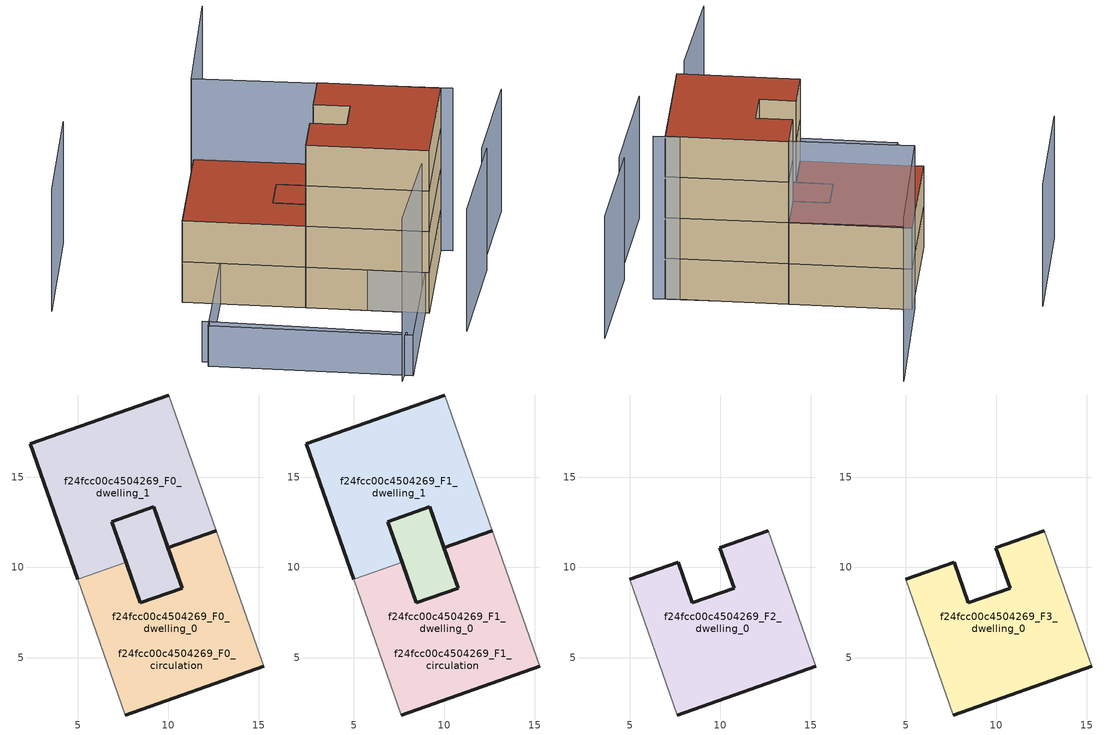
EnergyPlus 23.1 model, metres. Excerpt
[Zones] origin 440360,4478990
f24fcc00c4504269_F0_dwelling_0
 floor ground (EU_floor_Construction): 12.65,12.03 15.28,4.53 7.61,1.84 4.98,9.34 7.67,10.28 7.8,9.89 8.45,8.03 10.76,8.84 9.97,11.09 z0; 9.18,13.34 9.97,11.09 10.76,8.84 8.45,8.03 7.8,9.89 7.67,10.28 6.88,12.54 z0
 wall outside (EU_wall_Construction): 7.61,1.84 15.28,4.53 / 12.65,12.03 9.97,11.09 10.76,8.84 8.45,8.03 7.67,10.28 z0:3
 wall adiabatic (EU_wall_Construction): 15.28,4.53 12.65,12.03 / 4.98,9.34 7.61,1.84 z0:3
 wall to f24fcc00c4504269_F0_dwelling_1 (EU_wall_Construction): 7.67,10.28 4.98,9.34 z0:3
f24fcc00c4504269_F0_dwelling_1
 floor ground (EU_floor_Construction): 9.18,13.34 9.97,11.09 10.76,8.84 8.45,8.03 7.67,10.28 6.88,12.54 z0; 10.02,19.54 12.65,12.03 9.97,11.09 9.18,13.34 6.88,12.54 7.67,10.28 4.98,9.34 2.35,16.85 z0
 wall outside (EU_wall_Construction): 10.02,19.54 2.35,16.85 4.98,9.34 / 7.67,10.28 6.88,12.54 9.18,13.34 9.97,11.09 12.65,12.03 z0:3
 wall adiabatic (EU_wall_Construction): 12.65,12.03 10.02,19.54 z0:3
f24fcc00c4504269_F0_circulation
 floor ground (EU_floor_Construction): 9.18,13.34 9.97,11.09 10.76,8.84 8.45,8.03 7.67,10.28 6.88,12.54 z0; 12.65,12.03 15.28,4.53 7.61,1.84 4.98,9.34 7.67,10.28 8.45,8.03 10.76,8.84 9.97,11.09 z0; 10.02,19.54 12.65,12.03 9.97,11.09 9.18,13.34 6.88,12.54 7.67,10.28 4.98,9.34 2.35,16.85 z0
 wall outside (EU_wall_Construction): 9.18,13.34 6.88,12.54 8.45,8.03 10.76,8.84 9.18,13.34 z0:3
f24fcc00c4504269_F1_dwelling_0
 floor outside (EU_floor_Construction): 12.65,12.03 15.28,4.53 7.61,1.84 4.98,9.34 7.67,10.28 8.45,8.03 10.76,8.84 9.97,11.09 z3; 9.18,13.34 9.97,11.09 10.76,8.84 8.45,8.03 7.67,10.28 6.88,12.54 z3
 wall outside (EU_wall_Construction): 7.61,1.84 15.28,4.53 / 12.65,12.03 9.97,11.09 10.76,8.84 8.45,8.03 7.67,10.28 z3:6
 wall adiabatic (EU_wall_Construction): 15.28,4.53 12.65,12.03 / 4.98,9.34 7.61,1.84 z3:6
 wall to f24fcc00c4504269_F1_dwelling_1 (EU_wall_Construction): 7.67,10.28 4.98,9.34 z3:6
 roof outside (EU_floor_Construction): 10.76,8.84 9.97,11.09 9.18,13.34 6.88,12.54 7.67,10.28 8.45,8.03 z6
f24fcc00c4504269_F1_dwelling_1
 floor to f24fcc00c4504269_F0_dwelling_1 (EU_floor_Construction): 10.02,19.54 12.65,12.03 9.97,11.09 9.18,13.34 6.88,12.54 7.67,10.28 4.98,9.34 2.35,16.85 z3; 9.18,13.34 9.97,11.09 10.76,8.84 8.45,8.03 7.67,10.28 6.88,12.54 z3
 wall outside (EU_wall_Construction): 10.02,19.54 2.35,16.85 4.98,9.34 / 7.67,10.28 6.88,12.54 9.18,13.34 9.97,11.09 12.65,12.03 z3:6
 wall adiabatic (EU_wall_Construction): 12.65,12.03 10.02,19.54 z3:6
 roof outside (EU_roof_Construction): 12.65,12.03 10.02,19.54 2.35,16.85 4.98,9.34 7.67,10.28 6.88,12.54 9.18,13.34 9.97,11.09 z6; 10.76,8.84 9.97,11.09 9.18,13.34 6.88,12.54 7.67,10.28 8.45,8.03 z6
f24fcc00c4504269_F1_circulation
 floor outside (EU_floor_Construction): 9.18,13.34 9.97,11.09 10.76,8.84 8.45,8.03 7.67,10.28 6.88,12.54 z3; 10.02,19.54 12.65,12.03 9.97,11.09 9.18,13.34 6.88,12.54 7.67,10.28 4.98,9.34 2.35,16.85 z3
 floor to f24fcc00c4504269_F0_circulation (EU_floor_Construction): 12.65,12.03 15.28,4.53 7.61,1.84 4.98,9.34 7.67,10.28 8.45,8.03 10.76,8.84 9.97,11.09 z3
 wall outside (EU_wall_Construction): 9.18,13.34 6.88,12.54 8.45,8.03 10.76,8.84 9.18,13.34 z3:6
 roof outside (EU_roof_Construction): 10.76,8.84 9.97,11.09 9.18,13.34 6.88,12.54 7.67,10.28 8.45,8.03 z6; 15.28,4.53 12.65,12.03 9.97,11.09 10.76,8.84 8.45,8.03 7.67,10.28 4.98,9.34 7.61,1.84 z6; 12.65,12.03 10.02,19.54 2.35,16.85 4.98,9.34 7.67,10.28 6.88,12.54 9.18,13.34 9.97,11.09 z6
f24fcc00c4504269_F2_dwelling_0
 floor to f24fcc00c4504269_F1_dwelling_0 (EU_floor_Construction): 12.65,12.03 15.28,4.53 7.61,1.84 4.98,9.34 7.67,10.28 8.45,8.03 10.76,8.84 9.97,11.09 z6
 wall outside (EU_wall_Construction): 12.65,12.03 9.97,11.09 10.76,8.84 8.45,8.03 7.67,10.28 4.98,9.34 / 7.61,1.84 15.28,4.53 z6:9
 wall adiabatic (EU_wall_Construction): 15.28,4.53 12.65,12.03 / 4.98,9.34 7.61,1.84 z6:9
f24fcc00c4504269_F3_dwelling_0
 floor to f24fcc00c4504269_F2_dwelling_0 (EU_floor_Construction): 12.65,12.03 15.28,4.53 7.61,1.84 4.98,9.34 7.67,10.28 8.45,8.03 10.76,8.84 9.97,11.09 z9
 wall outside (EU_wall_Construction): 12.65,12.03 9.97,11.09 10.76,8.84 8.45,8.03 7.67,10.28 4.98,9.34 / 7.61,1.84 15.28,4.53 z9:12
 wall adiabatic (EU_wall_Construction): 15.28,4.53 12.65,12.03 / 4.98,9.34 7.61,1.84 z9:12
 roof outside (EU_roof_Construction): 15.28,4.53 12.65,12.03 9.97,11.09 10.76,8.84 8.45,8.03 7.67,10.28 4.98,9.34 7.61,1.84 z12
shading: -1.12,-0.23 5.87,1.57 / 15.61,3.84 9.79,19.59 / 9.79,19.59 18.66,22.87 z0:12; 6.46,-1.32 14.18,0.79 / 14.1,1.08 21.57,3.12 / 6.13,26.95 -2.18,24 z0:9; -4.17,12.5 -0.09,-0.09 / 3.15,14.55 7.46,2.07 / 7.46,2.07 -0.22,-0.58 / -0.22,-0.58 -4.53,11.89 / -4.53,11.89 3.15,14.55 z0:3
[Building]
EU S2 Campaign: North Axis=0; Terrain=City; Solar Distribution=FullExterior
[Site:Location]
Madrid: Latitude=40.5; Longitude=-3.5; Time Zone=1; Elevation=609
[SizingPeriod:WeatherFileDays]
AnnualSizingPeriod: Begin Month=1; Begin Day of Month=1; End Month=12; End Day of Month=31; Day of Week for Start Day=Monday; Use Weather File Daylight Saving Period=No; Use Weather File Rain and Snow Indicators=No
[MATERIAL]
EU_InternalMass_Material: Roughness=MediumRough; Thickness=0.1; Conductivity=1; Density=1800; Specific Heat=900; Thermal Absorptance=0.9; Solar Absorptance=0.7; Visible Absorptance=0.7
[MATERIAL:NOMASS] Roughness=MediumRough; Thermal Absorptance=0.9; Solar Absorptance=0.7; Visible Absorptance=0.7
Name | Thermal Resistance
EU_wall_NoMass | 1.60022
EU_roof_NoMass | 1.57597
EU_floor_NoMass | 0.470652
[CONSTRUCTION]
EU_wall_Construction: EU_wall_NoMass
EU_roof_Construction: EU_roof_NoMass
EU_floor_Construction: EU_floor_NoMass
EU_InternalMass_Construction: EU_InternalMass_Material
[ZONE] Type=1; Multiplier=1; Ceiling Height=autocalculate; Floor Area=autocalculate; Part of Total Floor Area=Yes
Name | Volume
f24fcc00c4504269_F0_dwelling_0; f24fcc00c4504269_F1_dwelling_0; f24fcc00c4504269_F0_dwelling_1 | 211.358
f24fcc00c4504269_F2_dwelling_0; f24fcc00c4504269_F3_dwelling_0 | 176.454
f24fcc00c4504269_F1_dwelling_1 | 211.359
f24fcc00c4504269_F0_circulation; f24fcc00c4504269_F1_circulation | 387.813
[INTERNALMASS] Construction=EU_InternalMass_Construction
Name | Zone or ZoneList | Surface Area
f24fcc00c4504269_F0_dwelling_0_EU_InternalMass | f24fcc00c4504269_F0_dwelling_0 | 58.8182
f24fcc00c4504269_F0_dwelling_1_EU_InternalMass | f24fcc00c4504269_F0_dwelling_1 | 58.8182
f24fcc00c4504269_F1_dwelling_0_EU_InternalMass | f24fcc00c4504269_F1_dwelling_0 | 58.8182
f24fcc00c4504269_F1_dwelling_1_EU_InternalMass | f24fcc00c4504269_F1_dwelling_1 | 58.8182
f24fcc00c4504269_F2_dwelling_0_EU_InternalMass | f24fcc00c4504269_F2_dwelling_0 | 129.155
f24fcc00c4504269_F3_dwelling_0_EU_InternalMass | f24fcc00c4504269_F3_dwelling_0 | 129.155
[OTHEREQUIPMENT] Fuel Type=Electricity; Design Level Calculation Method=Watts/Area; Power per Zone Floor Area=1; Fraction Latent=0; Fraction Radiant=0; Fraction Lost=0; Carbon Dioxide Generation Rate=0; EndUse Subcategory=EU_Step8_InternalGains
Name | Zone or ZoneList or Space or SpaceList | Schedule
EU_Step8_InternalGain_f24fcc00c4504269_F0_dwelling_0_f000 | f24fcc00c4504269_F0_dwelling_0 | EU_Step8_GainSchedule_f24fcc00c4504269_F0_dwelling_0_f000
EU_Step8_InternalGain_f24fcc00c4504269_F0_dwelling_1_f000 | f24fcc00c4504269_F0_dwelling_1 | EU_Step8_GainSchedule_f24fcc00c4504269_F0_dwelling_1_f000
EU_Step8_InternalGain_f24fcc00c4504269_F1_dwelling_0_f000 | f24fcc00c4504269_F1_dwelling_0 | EU_Step8_GainSchedule_f24fcc00c4504269_F1_dwelling_0_f000
EU_Step8_InternalGain_f24fcc00c4504269_F1_dwelling_1_f000 | f24fcc00c4504269_F1_dwelling_1 | EU_Step8_GainSchedule_f24fcc00c4504269_F1_dwelling_1_f000
EU_Step8_InternalGain_f24fcc00c4504269_F2_dwelling_0_f000 | f24fcc00c4504269_F2_dwelling_0 | EU_Step8_GainSchedule_f24fcc00c4504269_F2_dwelling_0_f000
EU_Step8_InternalGain_f24fcc00c4504269_F3_dwelling_0_f000 | f24fcc00c4504269_F3_dwelling_0 | EU_Step8_GainSchedule_f24fcc00c4504269_F3_dwelling_0_f000
[ZONEINFILTRATION:DESIGNFLOWRATE] Schedule=EU_AlwaysOn; Design Flow Rate Calculation Method=Flow/Area; Flow Rate per Floor Area=0.0005; Constant Term Coefficient=1; Temperature Term Coefficient=0; Velocity Term Coefficient=0; Velocity Squared Term Coefficient=0
Name | Zone or ZoneList or Space or SpaceList
EU_Circulation_Infiltration_f24fcc00c4504269_F0_circulation | f24fcc00c4504269_F0_circulation
EU_Circulation_Infiltration_f24fcc00c4504269_F1_circulation | f24fcc00c4504269_F1_circulation
[ZONEVENTILATION:DESIGNFLOWRATE] Schedule=EU_AlwaysOn; Design Flow Rate Calculation Method=AirChanges/Hour; Air Changes per Hour=0.480704; Ventilation Type=Natural; Fan Pressure Rise=0; Fan Total Efficiency=1; Constant Term Coefficient=1; Temperature Term Coefficient=0; Velocity Term Coefficient=0; Velocity Squared Term Coefficient=0; Minimum Indoor Temperature=-100; Maximum Indoor Temperature=100; Delta Temperature=-100; Minimum Outdoor Temperature=-100; Maximum Outdoor Temperature=100; Maximum Wind Speed=40
Name | Zone or ZoneList or Space or SpaceList
EU_ConstantAir_f24fcc00c4504269_F0_dwelling_0 | f24fcc00c4504269_F0_dwelling_0
EU_ConstantAir_f24fcc00c4504269_F0_dwelling_1 | f24fcc00c4504269_F0_dwelling_1
EU_ConstantAir_f24fcc00c4504269_F1_dwelling_0 | f24fcc00c4504269_F1_dwelling_0
EU_ConstantAir_f24fcc00c4504269_F1_dwelling_1 | f24fcc00c4504269_F1_dwelling_1
EU_ConstantAir_f24fcc00c4504269_F2_dwelling_0 | f24fcc00c4504269_F2_dwelling_0
EU_ConstantAir_f24fcc00c4504269_F3_dwelling_0 | f24fcc00c4504269_F3_dwelling_0
[HVACTEMPLATE:THERMOSTAT] Constant Heating Setpoint=20; Constant Cooling Setpoint=50
EU_HeatOnly_f24fcc00c4504269_F0_dwelling_0; EU_HeatOnly_f24fcc00c4504269_F0_dwelling_1; EU_HeatOnly_f24fcc00c4504269_F1_dwelling_0; EU_HeatOnly_f24fcc00c4504269_F1_dwelling_1; EU_HeatOnly_f24fcc00c4504269_F2_dwelling_0; EU_HeatOnly_f24fcc00c4504269_F3_dwelling_0
[HVACTEMPLATE:ZONE:IDEALLOADSAIRSYSTEM] System Availability Schedule=EU_AlwaysOn; Maximum Heating Supply Air Temperature=50; Minimum Cooling Supply Air Temperature=13; Maximum Heating Supply Air Humidity Ratio=0.0156; Minimum Cooling Supply Air Humidity Ratio=0.0077; Heating Limit=NoLimit; Cooling Limit=NoLimit; Heating Availability Schedule=EU_AlwaysOn; Cooling Availability Schedule=EU_CoolingOff; Dehumidification Control Type=ConstantSensibleHeatRatio; Cooling Sensible Heat Ratio=0.7; Dehumidification Setpoint=60; Humidification Control Type=None; Humidification Setpoint=30; Outdoor Air Method=None; Outdoor Air Flow Rate per Person=0.00944; Outdoor Air Flow Rate per Zone Floor Area=0; Outdoor Air Flow Rate per Zone=0; Demand Controlled Ventilation Type=None; Outdoor Air Economizer Type=NoEconomizer; Heat Recovery Type=None; Sensible Heat Recovery Effectiveness=0.7; Latent Heat Recovery Effectiveness=0.65
Name | Template Thermostat
f24fcc00c4504269_F0_dwelling_0 | EU_HeatOnly_f24fcc00c4504269_F0_dwelling_0
f24fcc00c4504269_F0_dwelling_1 | EU_HeatOnly_f24fcc00c4504269_F0_dwelling_1
f24fcc00c4504269_F1_dwelling_0 | EU_HeatOnly_f24fcc00c4504269_F1_dwelling_0
f24fcc00c4504269_F1_dwelling_1 | EU_HeatOnly_f24fcc00c4504269_F1_dwelling_1
f24fcc00c4504269_F2_dwelling_0 | EU_HeatOnly_f24fcc00c4504269_F2_dwelling_0
f24fcc00c4504269_F3_dwelling_0 | EU_HeatOnly_f24fcc00c4504269_F3_dwelling_0
[SIZING:ZONE] Zone Cooling Design Supply Air Temperature Input Method=SupplyAirTemperature; Zone Cooling Design Supply Air Temperature=13; Zone Heating Design Supply Air Temperature Input Method=SupplyAirTemperature; Zone Heating Design Supply Air Temperature=50; Zone Cooling Design Supply Air Humidity Ratio=0.008; Zone Heating Design Supply Air Humidity Ratio=0.008; Cooling Design Air Flow Method=DesignDay; Cooling Design Air Flow Rate=0; Cooling Minimum Air Flow per Zone Floor Area=0.000762; Cooling Minimum Air Flow=0; Cooling Minimum Air Flow Fraction=0.2; Heating Design Air Flow Method=DesignDay; Heating Design Air Flow Rate=0; Heating Maximum Air Flow per Zone Floor Area=0.002032; Heating Maximum Air Flow=0.141576; Heating Maximum Air Flow Fraction=0.3; Account for Dedicated Outdoor Air System=No; Dedicated Outdoor Air System Control Strategy=NeutralSupplyAir; Dedicated Outdoor Air Low Setpoint Temperature for Design=autosize; Dedicated Outdoor Air High Setpoint Temperature for Design=autosize; Zone Load Sizing Method=Sensible Load Only No Latent Load; Zone Latent Cooling Design Supply Air Humidity Ratio Input Method=HumidityRatioDifference; Zone Cooling Design Supply Air Humidity Ratio Difference=0.005; Zone Latent Heating Design Supply Air Humidity Ratio Input Method=HumidityRatioDifference; Zone Humidification Design Supply Air Humidity Ratio Difference=0.005
f24fcc00c4504269_F0_dwelling_0; f24fcc00c4504269_F0_dwelling_1; f24fcc00c4504269_F1_dwelling_0; f24fcc00c4504269_F1_dwelling_1; f24fcc00c4504269_F2_dwelling_0; f24fcc00c4504269_F3_dwelling_0
[SCHEDULE:CONSTANT]
Name | Hourly Value
EU_AlwaysOn | 1
EU_CoolingOff | 0
[SCHEDULE:FILE] Column Number=1; Rows to Skip at Top=0; Number of Hours of Data=8760; Column Separator=Comma; Interpolate to Timestep=No; Minutes per Item=60; Adjust Schedule for Daylight Savings=Yes
Name | File
EU_Step8_GainSchedule_f24fcc00c4504269_F0_dwelling_0_f000 | ../../schedules/f24fcc00c4504269/f24fcc00c4504269_F0_dwelling_0_f000_gain.csv
EU_Step8_GainSchedule_f24fcc00c4504269_F0_dwelling_1_f000 | ../../schedules/f24fcc00c4504269/f24fcc00c4504269_F0_dwelling_1_f000_gain.csv
EU_Step8_GainSchedule_f24fcc00c4504269_F1_dwelling_0_f000 | ../../schedules/f24fcc00c4504269/f24fcc00c4504269_F1_dwelling_0_f000_gain.csv
EU_Step8_GainSchedule_f24fcc00c4504269_F1_dwelling_1_f000 | ../../schedules/f24fcc00c4504269/f24fcc00c4504269_F1_dwelling_1_f000_gain.csv
EU_Step8_GainSchedule_f24fcc00c4504269_F2_dwelling_0_f000 | ../../schedules/f24fcc00c4504269/f24fcc00c4504269_F2_dwelling_0_f000_gain.csv
EU_Step8_GainSchedule_f24fcc00c4504269_F3_dwelling_0_f000 | ../../schedules/f24fcc00c4504269/f24fcc00c4504269_F3_dwelling_0_f000_gain.csv
